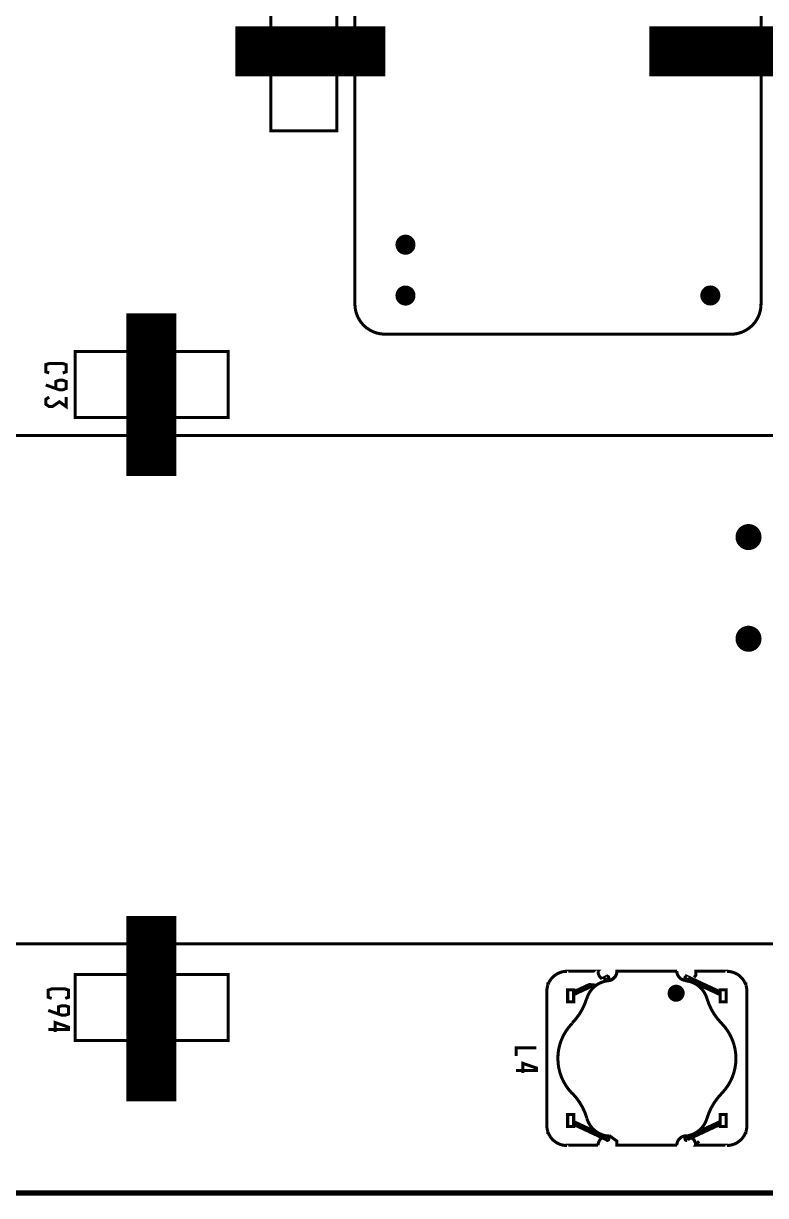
# Model space of a CAD drawing. Extents: x 8 to 205, y 3 to 189.
# Drawn here: x 124.6 to 161.7, y 3.3 to 61.9 of the extents above; entities that cross this region are included whole.
import ezdxf

# ---------------------------------------------------------------- set-up
doc = ezdxf.new("R2010")
doc.units = 0
doc.header["$MEASUREMENT"] = 0
doc.layers.get('0').update_dxf_attribs({"linetype": 'CONTINUOUS'})
doc.layers.add('26-349-0_DRL', color=254, linetype='CONTINUOUS')
doc.layers.add('26-349-0_SST', color=12, linetype='CONTINUOUS')

# ---------------------------------------------------------------- blocks, each defined once
blk = doc.blocks.new('ROUND_96')
at = {"const_width": 0.50038}
blk.add_lwpolyline([(-0.25019, 0, 1), (0.25019, 0, 1)], format="xyb", close=True, dxfattribs=at)
blk = doc.blocks.new('ROUND_97')
at = {"const_width": 0.65024}
blk.add_lwpolyline([(-0.32512, 0, 1), (0.32512, 0, 1)], format="xyb", close=True, dxfattribs=at)

msp = doc.modelspace()

# ---------------------------------------------------------------- linework, layer by layer
at = {"layer": '26-349-0_DRL'}
for points, const_width in [([(135.21, 60.464), (142.703, 60.464)], 2.499), ([(155.911, 60.464), (183.724, 60.464), (185.248, 58.94), (195.027, 58.94)], 2.499), ([(131.019, 39.255), (131.019, 47.383)], 2.499), ([(131.019, 8.013), (131.019, 17.284)], 2.499), ([(200.843, 3.441), (13.894, 3.441)], 0.254)]:
    msp.add_lwpolyline(points, dxfattribs=dict(at, const_width=const_width))
at = {"layer": '26-349-0_SST', "const_width": 0.152}
for points in [[(141.189, 76.641), (141.189, 47.843)], [(161.489, 47.843), (161.489, 76.641)], [(140.29, 63.385), (140.29, 64.147), (136.988, 64.147), (136.988, 56.501), (140.29, 56.501), (140.29, 63.385)], [(142.688, 46.341), (159.988, 46.341)], [(127.971, 45.478), (127.209, 45.478), (127.209, 42.176), (134.854, 42.176), (134.854, 45.478), (127.971, 45.478)], [(125.903, 44.403), (125.733, 44.464), (125.733, 44.82), (125.903, 44.878), (126.581, 44.878), (126.749, 44.82), (126.749, 44.464), (126.581, 44.403)], [(126.241, 43.626), (126.241, 43.982), (126.411, 44.04), (126.581, 44.04), (126.749, 43.982), (126.749, 43.626), (126.581, 43.565), (126.411, 43.565), (125.733, 43.804)], [(125.903, 43.202), (125.733, 43.083), (125.733, 42.846), (125.903, 42.727), (126.073, 42.727), (126.411, 42.966), (126.749, 42.727), (126.749, 43.202)], [(162.403, 41.287), (113.605, 41.287)], [(113.605, 15.887), (162.403, 15.887)], [(127.971, 14.363), (127.209, 14.363), (127.209, 11.061), (134.854, 11.061), (134.854, 14.363), (127.971, 14.363)], [(151.783, 14.515), (151.783, 14.528), (153.343, 14.528), (153.318, 14.503)], [(153.787, 14.254), (153.782, 14.266), (153.536, 14.149), (153.536, 14.137)], [(153.683, 14.063), (153.683, 14.076), (153.841, 14.149), (153.841, 14.137)], [(153.749, 14.106), (153.749, 14.063)], [(153.856, 14.045), (153.856, 14.061)], [(153.879, 14.063), (153.879, 14.208)], [(154.283, 14.528), (154.283, 14.515)], [(157.282, 14.528), (154.283, 14.528), (154.283, 14.439)], [(157.282, 14.528), (157.282, 14.414)], [(157.689, 14.208), (157.689, 14.063)], [(157.712, 14.045), (157.712, 14.061)], [(157.727, 14.137), (157.727, 14.149), (157.935, 14.053), (159.444, 13.349)], [(159.444, 13.492), (157.989, 14.17), (157.78, 14.269), (157.78, 14.254)], [(157.818, 14.063), (157.818, 14.106)], [(159.784, 14.515), (159.784, 14.528), (158.225, 14.528), (158.225, 14.312), (158.146, 14.21)], [(126.03, 13.161), (125.86, 13.222), (125.86, 13.578), (126.03, 13.636), (126.708, 13.636), (126.876, 13.578), (126.876, 13.222), (126.708, 13.161)], [(150.783, 6.814), (150.783, 13.514)], [(150.833, 13.842), (150.833, 13.888), (150.851, 13.888)], [(151.824, 13.588), (151.824, 12.989), (152.124, 12.989), (152.124, 13.588), (151.824, 13.588)], [(152.124, 13.492), (152.472, 13.654), (152.903, 13.855), (153.084, 13.837), (152.957, 13.738), (152.528, 13.537), (152.124, 13.349)], [(157.592, 13.479), (156.901, 13.479)], [(157.526, 13.631), (156.967, 13.631)], [(159.744, 12.989), (159.744, 13.588), (159.444, 13.588), (159.444, 12.989), (159.744, 12.989)], [(160.734, 13.84), (160.734, 13.888), (160.717, 13.888)], [(160.783, 6.814), (160.783, 13.514)], [(152.784, 13.179), (152.784, 13.164)], [(157.582, 13.327), (156.909, 13.327)], [(157.493, 13.174), (157.001, 13.174)], [(126.368, 12.384), (126.368, 12.74), (126.538, 12.798), (126.708, 12.798), (126.876, 12.74), (126.876, 12.384), (126.708, 12.323), (126.538, 12.323), (125.86, 12.562)], [(126.2, 11.485), (126.2, 11.96), (126.876, 11.724), (126.876, 11.604), (125.86, 11.604)], [(152.048, 11.914), (152.048, 11.93)], [(149.248, 10.281), (149.248, 10.698), (150.264, 10.698)], [(149.586, 9.443), (149.586, 9.918), (150.264, 9.682), (150.264, 9.562), (149.248, 9.562)], [(152.048, 8.429), (152.048, 8.414)], [(151.824, 7.37), (151.824, 6.768), (152.124, 6.768), (152.124, 7.37), (151.824, 7.37)], [(152.124, 7.01), (153.632, 6.306), (153.841, 6.209)], [(152.784, 7.164), (152.784, 7.18)], [(157.727, 6.194), (157.727, 6.209), (157.935, 6.306), (159.444, 7.01)], [(159.744, 6.768), (159.744, 7.37), (159.444, 7.37), (159.444, 6.768), (159.744, 6.768)], [(150.833, 6.517), (150.833, 6.469), (150.851, 6.469)], [(153.787, 6.09), (153.579, 6.187), (152.124, 6.865)], [(159.444, 6.865), (157.989, 6.187), (157.78, 6.09), (157.78, 6.075)], [(160.734, 6.517), (160.734, 6.469), (160.717, 6.469)], [(153.343, 5.816), (153.343, 5.828), (151.783, 5.828), (151.783, 5.816)], [(153.343, 5.828), (153.218, 5.828)], [(153.749, 6.293), (153.749, 6.25)], [(153.813, 6.298), (153.838, 6.298), (153.838, 6.286)], [(153.838, 6.286), (153.813, 6.284)], [(153.879, 6.148), (153.879, 6.293)], [(157.282, 5.828), (154.283, 5.828), (154.283, 6.032), (153.904, 6.311)], [(157.282, 5.828), (156.571, 5.828)], [(157.689, 6.296), (157.689, 6.148)], [(157.755, 6.298), (157.729, 6.298), (157.729, 6.286)], [(157.755, 6.286), (157.73, 6.285)], [(157.818, 6.25), (157.818, 6.293)], [(157.882, 6.268), (157.882, 6.281)], [(158.392, 6.029), (158.225, 5.828), (159.784, 5.828), (159.784, 5.816)], [(158.225, 5.828), (158.225, 5.816)]]:
    msp.add_lwpolyline(points, dxfattribs=at)
for points in [[(141.189, 47.843, 0.414214), (142.688, 46.344)], [(159.988, 46.341, 0.414214), (161.489, 47.843)], [(151.783, 14.515, 0.414214), (150.783, 13.514)], [(153.856, 14.045, 0.30686), (152.784, 13.164)], [(153.343, 14.515, 0.239216), (153.535, 14.136)], [(153.683, 14.063, 0.069874), (153.813, 14.045)], [(153.813, 14.259, 0.102896), (153.787, 14.253)], [(153.879, 14.195, 0.414214), (153.813, 14.261)], [(153.813, 14.045, 0.022912), (153.856, 14.047)], [(153.841, 14.137, 0.288873), (153.876, 14.195)], [(153.856, 14.061, 0.38748), (154.283, 14.528)], [(153.856, 14.045, 0.387623), (154.285, 14.515)], [(157.282, 14.528, 0.387483), (157.712, 14.061)], [(157.689, 14.195, 0.288875), (157.727, 14.137)], [(157.755, 14.259, 0.414214), (157.691, 14.195)], [(158.784, 13.164, 0.30686), (157.712, 14.045)], [(157.78, 14.254, 0.102893), (157.755, 14.259)], [(160.783, 13.514, 0.414214), (159.784, 14.513)], [(157.247, 13.771, 0.414214), (156.896, 13.421)], [(156.896, 13.421, 0.414214), (157.247, 13.07)], [(157.597, 13.421, 0.414214), (157.247, 13.771)], [(157.247, 13.073, 0.414214), (157.595, 13.421)], [(152.048, 11.93, 0.122746), (152.782, 13.18)], [(158.784, 13.164, 0.122693), (159.519, 11.913)], [(152.048, 11.914, 0.1963), (151.333, 10.164)], [(160.234, 10.164, 0.1963), (159.52, 11.914)], [(151.334, 10.164, 0.1963), (152.048, 8.415)], [(159.52, 8.414, 0.1963), (160.235, 10.164)], [(152.784, 7.18, 0.122694), (152.049, 8.43)], [(159.52, 8.414, 0.122746), (158.786, 7.164)], [(152.784, 7.164, 0.30686), (153.856, 6.283)], [(157.712, 6.283, 0.30686), (158.784, 7.164)], [(150.783, 6.814, 0.414214), (151.783, 5.813)], [(159.784, 5.816, 0.414214), (160.783, 6.814)], [(153.813, 6.286, 0.414214), (153.343, 5.816)], [(153.813, 6.202, 0.414214), (153.747, 6.136)], [(153.749, 6.136, 0.414214), (153.813, 6.072)], [(153.879, 6.136, 0.414214), (153.813, 6.202)], [(153.813, 6.072, 0.414214), (153.876, 6.136)], [(157.712, 6.298, 0.387623), (157.282, 5.828)], [(157.689, 6.136, 0.414214), (157.755, 6.07)], [(157.696, 6.164, 0.111991), (157.69, 6.136)], [(157.727, 6.194, 0.171293), (157.696, 6.164)], [(157.755, 6.298, 0.022913), (157.712, 6.296)], [(157.882, 6.281, 0.068568), (157.755, 6.298)], [(157.882, 6.268, 0.068568), (157.755, 6.285)], [(157.755, 6.07, 0.09902), (157.78, 6.075)], [(158.225, 5.828, 0.239217), (158.032, 6.208)], [(158.225, 5.816, 0.239217), (158.032, 6.195)]]:
    msp.add_lwpolyline(points, format="xyb", dxfattribs=at)

# ---------------------------------------------------------------- block references
at = {"layer": '26-349-0_DRL'}
for name, p in [('ROUND_96', (143.716, 50.812)), ('ROUND_96', (143.716, 48.272)), ('ROUND_96', (158.956, 48.274)), ('ROUND_97', (160.864, 36.207)), ('ROUND_97', (160.864, 31.127))]:
    msp.add_blockref(name, p, dxfattribs=at)

doc.saveas('drawing.dxf')
